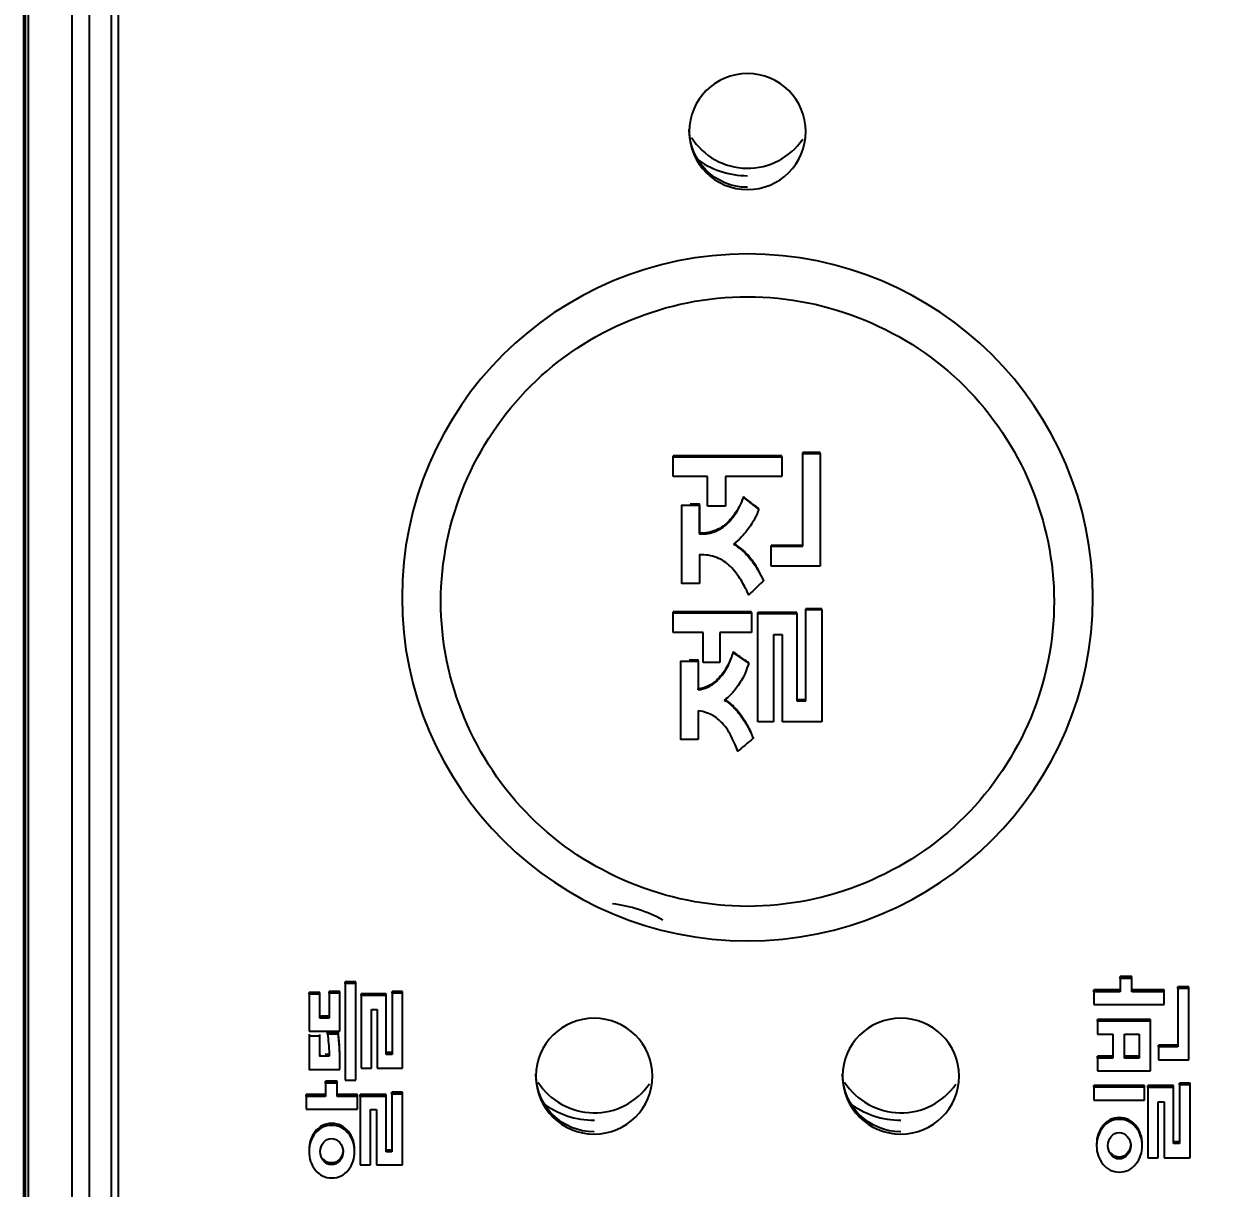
# Model space of a CAD drawing. Header units: millimetres. Extents: x 28 to 2974, y 8 to 3716.
# Drawn here: x 919.86 to 947.41, y 1231.41 to 1258.38 of the extents above; entities that cross this region are included whole.
import ezdxf

# ---------------------------------------------------------------- set-up
doc = ezdxf.new("R2010")
doc.units = ezdxf.units.MM
doc.layers.get('Defpoints').update_dxf_attribs({"linetype": 'CONTINUOUS'})
doc.layers.add('1LINE', color=7, linetype='CONTINUOUS')
doc.styles.add('Annotative', font='malgun.ttf')
doc.dimstyles.new('WOO', dxfattribs={"dimtxt": 20, "dimasz": 2, "dimexe": 1.25, "dimexo": 0.3, "dimgap": 1, "dimtad": 1, "dimdec": 1, "dimzin": 1, "dimdsep": 46, "dimtxsty": 'Annotative', "dimcen": 0, "dimclrd": 1, "dimclre": 1, "dimclrt": 2, "dimadec": 0, "dimazin": 0, "dimtfac": 1, "dimtdec": 1, "dimtofl": 0, "dimtmove": 0, "dimatfit": 3, "dimfxl": 0, "dimarcsym": 0})

# ---------------------------------------------------------------- blocks, each defined once
blk = doc.blocks.new('*D14')
at = {"layer": '1LINE', "color": 1, "lineweight": -2}
for p, q in [((919.938, 1293.155), (919.938, 1507.211)), ((1389.18, 1168.858), (1389.18, 1507.211)), ((921.938, 1505.961), (1387.18, 1505.961))]:
    blk.add_line(p, q, dxfattribs=at)
at = {"layer": '1LINE', "color": 1}
for points in [[(921.938, 1506.294), (921.938, 1505.627), (919.938, 1505.961)], [(1387.18, 1506.294), (1387.18, 1505.627), (1389.18, 1505.961)]]:
    blk.add_solid(points, dxfattribs=at)
at = {"layer": 'Defpoints', "color": 0}
for p in [(1389.18, 1505.961), (919.938, 1292.855), (1389.18, 1168.558)]:
    blk.add_point(p, dxfattribs=at)
at = {"layer": '1LINE', "color": 2, "insert": (1154.559, 1517.294), "char_height": 20, "attachment_point": 5, "style": 'Annotative'}
blk.add_mtext('469', dxfattribs=at)

msp = doc.modelspace()

# ---------------------------------------------------------------- linework, layer by layer
at = {"layer": '1LINE', "linetype": 'Continuous'}
for p, q in [((919.863, 1071.253), (919.863, 1294.559)), ((919.903, 1071.223), (919.903, 1293.064)), ((919.973, 1070.803), (919.973, 1292.645)), ((920.973, 1292.57), (920.973, 1070.7)), ((921.383, 1070.622), (921.383, 1266.047)), ((921.883, 1266.099), (921.883, 1070.674)), ((937.416, 1248.369), (934.904, 1248.369)), ((934.904, 1248.349), (934.904, 1248.369)), ((937.416, 1248.349), (937.416, 1248.369)), ((938.302, 1248.444), (937.903, 1248.444)), ((937.903, 1248.423), (937.903, 1248.444)), ((938.302, 1248.423), (938.302, 1248.444)), ((935.508, 1247.224), (935.508, 1247.25)), ((936.528, 1247.402), (936.528, 1247.422)), ((936.417, 1247.142), (936.417, 1247.163)), ((936.884, 1247.127), (936.884, 1247.145)), ((935.508, 1246.802), (935.508, 1246.781)), ((936.231, 1246.879), (936.231, 1246.9)), ((935.939, 1246.647), (935.939, 1246.668)), ((936.502, 1246.177), (936.502, 1246.198)), ((937.903, 1246.295), (937.168, 1246.295)), ((937.168, 1246.274), (937.168, 1246.295)), ((936.702, 1245.964), (936.702, 1245.984)), ((936.879, 1245.7), (936.879, 1245.721)), ((935.101, 1245.418), (935.101, 1245.444)), ((935.101, 1245.418), (935.101, 1245.413)), ((936.994, 1245.476), (936.994, 1245.497)), ((936.718, 1244.754), (934.904, 1244.754)), ((934.904, 1244.733), (934.904, 1244.754)), ((936.718, 1244.733), (936.718, 1244.754)), ((938.342, 1244.829), (937.974, 1244.829)), ((937.974, 1244.808), (937.974, 1244.829)), ((938.342, 1244.808), (938.342, 1244.829)), ((937.768, 1244.743), (936.864, 1244.743)), ((936.864, 1244.722), (936.864, 1244.743)), ((937.768, 1244.722), (937.768, 1244.743)), ((936.291, 1243.806), (936.291, 1243.827)), ((935.484, 1243.613), (935.484, 1243.631)), ((936.18, 1243.525), (936.18, 1243.546)), ((936.65, 1243.559), (936.65, 1243.577)), ((935.484, 1243.243), (935.484, 1243.222)), ((935.958, 1243.201), (935.958, 1243.222)), ((935.484, 1242.949), (935.484, 1242.97)), ((935.716, 1243.02), (935.716, 1243.041)), ((936.263, 1242.58), (936.263, 1242.601)), ((937.974, 1242.719), (937.768, 1242.719)), ((936.331, 1242.511), (936.331, 1242.532)), ((936.445, 1242.376), (936.445, 1242.396)), ((936.607, 1242.136), (936.607, 1242.157)), ((936.636, 1242.085), (936.636, 1242.106)), ((935.078, 1241.803), (935.078, 1241.821)), ((935.286, 1241.798), (935.283, 1241.798)), ((936.706, 1241.945), (936.706, 1241.966)), ((936.753, 1241.847), (936.753, 1241.826)), ((945.524, 1236.307), (945.255, 1236.307)), ((945.255, 1236.265), (945.255, 1236.307)), ((945.524, 1236.265), (945.255, 1236.265)), ((945.255, 1236.265), (945.255, 1235.957)), ((945.524, 1236.265), (945.524, 1236.307)), ((945.524, 1235.957), (945.524, 1236.265)), ((926.468, 1235.9), (926.468, 1235.941)), ((926.716, 1235.9), (926.716, 1235.941)), ((926.934, 1235.923), (926.934, 1235.965)), ((927.182, 1235.923), (927.182, 1235.965)), ((927.308, 1236.146), (927.308, 1236.188)), ((927.556, 1236.146), (927.556, 1236.188)), ((928.394, 1235.92), (928.394, 1235.962)), ((928.631, 1235.92), (928.631, 1235.962)), ((945.255, 1235.999), (944.643, 1235.999)), ((944.643, 1235.957), (944.643, 1235.999)), ((944.643, 1235.957), (944.643, 1235.661)), ((945.255, 1235.957), (944.643, 1235.957)), ((946.274, 1235.999), (945.524, 1235.999)), ((946.274, 1235.957), (945.524, 1235.957)), ((946.274, 1235.957), (946.274, 1235.999)), ((946.274, 1235.661), (946.274, 1235.957)), ((946.845, 1236.072), (946.586, 1236.072)), ((946.586, 1236.03), (946.586, 1236.072)), ((946.845, 1236.03), (946.586, 1236.03)), ((946.586, 1236.03), (946.586, 1234.678)), ((946.845, 1236.03), (946.845, 1236.072)), ((946.845, 1234.378), (946.845, 1236.03)), ((927.676, 1235.867), (927.676, 1235.909)), ((928.257, 1235.867), (928.257, 1235.909)), ((944.643, 1235.661), (946.274, 1235.661)), ((945.952, 1235.313), (944.725, 1235.313)), ((944.725, 1235.272), (944.725, 1235.313)), ((945.952, 1235.272), (944.725, 1235.272)), ((944.725, 1235.272), (944.725, 1234.976)), ((945.952, 1235.272), (945.952, 1235.313)), ((945.952, 1234.123), (945.952, 1235.272)), ((926.468, 1234.971), (926.468, 1234.93)), ((926.468, 1234.928), (926.468, 1234.93)), ((926.716, 1234.923), (926.716, 1234.924)), ((926.9, 1234.973), (926.9, 1235.015)), ((927.144, 1234.973), (927.144, 1235.015)), ((927.162, 1234.822), (927.162, 1234.864)), ((944.725, 1234.976), (945.086, 1234.976)), ((945.086, 1234.976), (945.086, 1234.419)), ((945.35, 1234.976), (945.69, 1234.976)), ((945.35, 1234.419), (945.35, 1234.976)), ((945.69, 1234.976), (945.69, 1234.419)), ((927.175, 1234.659), (927.175, 1234.701)), ((946.586, 1234.72), (946.143, 1234.72)), ((946.143, 1234.678), (946.143, 1234.72)), ((946.143, 1234.678), (946.143, 1234.378)), ((946.586, 1234.678), (946.143, 1234.678)), ((926.716, 1234.503), (926.716, 1234.461)), ((927.182, 1234.352), (927.182, 1234.393)), ((945.086, 1234.461), (944.725, 1234.461)), ((944.725, 1234.419), (944.725, 1234.461)), ((944.725, 1234.419), (944.725, 1234.123)), ((945.086, 1234.419), (944.725, 1234.419)), ((945.69, 1234.461), (945.35, 1234.461)), ((945.69, 1234.419), (945.35, 1234.419)), ((946.143, 1234.378), (946.845, 1234.378)), ((944.725, 1234.123), (945.952, 1234.123)), ((926.852, 1233.84), (926.852, 1233.882)), ((927.121, 1233.84), (927.121, 1233.882)), ((945.816, 1233.785), (944.643, 1233.785)), ((944.643, 1233.743), (944.643, 1233.785)), ((945.816, 1233.743), (944.643, 1233.743)), ((944.643, 1233.743), (944.643, 1233.449)), ((945.816, 1233.743), (945.816, 1233.785)), ((945.816, 1233.449), (945.816, 1233.743)), ((946.492, 1233.783), (945.895, 1233.783)), ((945.895, 1233.741), (945.895, 1233.783)), ((945.895, 1233.741), (945.895, 1232.112)), ((946.492, 1233.741), (945.895, 1233.741)), ((946.492, 1233.741), (946.492, 1233.783)), ((946.492, 1232.44), (946.492, 1233.741)), ((946.871, 1233.839), (946.63, 1233.839)), ((946.63, 1233.798), (946.63, 1233.839)), ((946.63, 1233.798), (946.63, 1232.44)), ((946.871, 1233.798), (946.63, 1233.798)), ((946.871, 1233.798), (946.871, 1233.839)), ((946.871, 1232.112), (946.871, 1233.798)), ((926.404, 1233.531), (926.404, 1233.573)), ((927.592, 1233.531), (927.592, 1233.573)), ((927.656, 1233.531), (927.656, 1233.573)), ((928.252, 1233.531), (928.252, 1233.573)), ((928.39, 1233.588), (928.39, 1233.63)), ((928.631, 1233.588), (928.631, 1233.63)), ((944.643, 1233.449), (945.816, 1233.449)), ((946.133, 1233.41), (946.272, 1233.41)), ((946.133, 1232.112), (946.133, 1233.41)), ((946.272, 1233.41), (946.272, 1232.112)), ((926.614, 1232.678), (926.614, 1232.72)), ((927.379, 1232.678), (927.379, 1232.72)), ((944.853, 1232.813), (944.853, 1232.855)), ((945.618, 1232.813), (945.618, 1232.855)), ((944.707, 1232.442), (944.707, 1232.378)), ((945.764, 1232.378), (945.764, 1232.442)), ((946.63, 1232.482), (946.492, 1232.482)), ((946.63, 1232.44), (946.492, 1232.44)), ((926.468, 1232.306), (926.468, 1232.242)), ((926.805, 1232.041), (926.805, 1232.082)), ((927.179, 1232.041), (927.179, 1232.082)), ((927.525, 1232.242), (927.525, 1232.306)), ((945.045, 1232.177), (945.045, 1232.219)), ((945.418, 1232.177), (945.418, 1232.219)), ((945.895, 1232.112), (946.133, 1232.112)), ((946.272, 1232.112), (946.871, 1232.112))]:
    msp.add_line(p, q, dxfattribs=at)
for centre, start, end in [((936.626, 1256.582), 212.7431, 325.4681), ((933.076, 1234.702), 212.6531, 325.3556), ((940.176, 1234.702), 212.7375, 325.2684)]:
    msp.add_arc(centre, 1.55, start, end, dxfattribs=at)
for centre, major_axis, start_param, end_param in [((936.626, 1256.824), (1.975, 0), 4.059239, 4.712393), ((933.096, 1234.786), (3.25, 0), 1.068146, 1.446708), ((933.076, 1234.945), (1.975, 0), 4.058945, 4.712393), ((940.176, 1234.945), (1.975, 0), 4.059239, 4.712393)]:
    msp.add_ellipse(centre, major_axis=major_axis, ratio=0.994522, start_param=start_param, end_param=end_param, dxfattribs=at)
for points, knots in [([(925.289, 1062.226), (923.207, 1064.56), (922.059, 1067.565), (922.059, 1070.686), (922.059, 1070.686), (922.059, 1266.111), (922.059, 1266.111), (922.059, 1279.985), (933.409, 1291.271), (961.31, 1291.271), (972.659, 1279.985), (972.659, 1266.111), (972.659, 1266.111), (972.659, 1070.686), (972.659, 1070.686)], [0, 0, 0, 0, 0.2, 0.2, 0.2, 0.4, 0.4, 0.4, 0.6, 0.6, 0.8, 0.8, 0.8, 1, 1, 1, 1]), ([(936.623, 1254.537), (935.877, 1254.537), (935.273, 1255.139), (935.273, 1256.622), (935.877, 1257.223), (937.369, 1257.223), (937.973, 1256.622), (937.973, 1255.139), (937.369, 1254.537), (936.623, 1254.537)], [0, 0, 0, 0, 0.25, 0.25, 0.5, 0.5, 0.75, 0.75, 1, 1, 1, 1]), ([(936.623, 1254.59), (935.877, 1254.59), (935.273, 1255.191), (935.273, 1255.933), (935.273, 1255.933), (935.273, 1255.934)], [0, 0, 0, 0, 0.999688, 0.999688, 1, 1, 1, 1]), ([(936.623, 1237.134), (932.204, 1237.134), (928.622, 1240.696), (928.622, 1249.484), (932.204, 1253.046), (941.041, 1253.046), (944.622, 1249.484), (944.622, 1240.696), (941.041, 1237.134), (936.623, 1237.134)], [0, 0, 0, 0, 0.25, 0.25, 0.5, 0.5, 0.75, 0.75, 1, 1, 1, 1]), ([(936.622, 1237.935), (938.498, 1237.935), (940.321, 1238.686), (942.97, 1241.324), (943.723, 1243.155), (943.722, 1246.841), (942.955, 1248.683), (940.336, 1251.29), (938.502, 1252.056), (934.751, 1252.058), (932.913, 1251.293), (930.291, 1248.686), (929.523, 1246.86), (929.522, 1243.135), (930.29, 1241.308), (932.908, 1238.702), (934.747, 1237.935), (936.622, 1237.935)], [0, 0, 0, 0, 0.125, 0.125, 0.25, 0.25, 0.375, 0.375, 0.5, 0.5, 0.625, 0.625, 0.75, 0.75, 0.875, 0.875, 1, 1, 1, 1]), ([(935.515, 1246.581), (935.511, 1246.581), (935.508, 1246.581), (935.508, 1246.581), (935.508, 1246.581), (935.508, 1247.25), (935.508, 1247.25), (935.508, 1247.25), (935.398, 1247.25), (935.293, 1247.25)], [0, 0, 0, 0, 0.126951, 0.126951, 0.126951, 0.70138, 0.70138, 0.70138, 1, 1, 1, 1]), ([(936.884, 1247.148), (936.883, 1247.148), (936.883, 1247.148), (936.88, 1247.15), (936.879, 1247.151), (936.87, 1247.158), (936.863, 1247.164), (936.827, 1247.192), (936.798, 1247.214), (936.712, 1247.28), (936.655, 1247.324), (936.583, 1247.38), (936.569, 1247.391), (936.548, 1247.407), (936.542, 1247.412), (936.534, 1247.418), (936.532, 1247.42), (936.529, 1247.422), (936.529, 1247.422), (936.528, 1247.422), (936.528, 1247.422), (936.528, 1247.422), (936.528, 1247.422), (936.528, 1247.422)], [0, 0, 0, 0, 0.003775, 0.003775, 0.018875, 0.018875, 0.079277, 0.079277, 0.320882, 0.320882, 0.804091, 0.804091, 0.924894, 0.924894, 0.978419, 0.978419, 0.996234, 0.996234, 0.998864, 0.998864, 0.99974, 0.99974, 1, 1, 1, 1]), ([(936.528, 1247.402), (936.528, 1247.402), (936.884, 1247.127), (936.884, 1247.127), (936.859, 1247.061), (936.831, 1246.994), (936.796, 1246.928)], [0, 0, 0, 0, 0.5, 0.5, 0.5, 1, 1, 1, 1]), ([(935.508, 1245.413), (935.508, 1245.413), (935.101, 1245.413), (935.101, 1245.413), (935.101, 1245.413), (935.101, 1247.229), (935.101, 1247.229), (935.101, 1247.229), (935.508, 1247.229), (935.508, 1247.229), (935.508, 1247.229), (935.508, 1246.56), (935.508, 1246.56), (935.508, 1246.56), (935.56, 1246.56), (935.56, 1246.56), (935.699, 1246.56), (935.826, 1246.59), (935.939, 1246.647)], [0, 0, 0, 0, 0.166667, 0.166667, 0.166667, 0.333333, 0.333333, 0.333333, 0.5, 0.5, 0.5, 0.666667, 0.666667, 0.666667, 0.833333, 0.833333, 0.833333, 1, 1, 1, 1]), ([(935.939, 1246.668), (935.826, 1246.61), (935.699, 1246.581), (935.56, 1246.581), (935.56, 1246.581), (935.56, 1246.581), (935.559, 1246.581)], [0, 0, 0, 0, 0.944008, 0.944008, 0.944008, 1, 1, 1, 1]), ([(935.955, 1245.995), (935.834, 1246.05), (935.702, 1246.078), (935.56, 1246.078), (935.56, 1246.078), (935.508, 1246.078), (935.508, 1246.078), (935.508, 1246.078), (935.508, 1245.413), (935.508, 1245.413)], [0, 0, 0, 0, 0.333333, 0.333333, 0.333333, 0.666667, 0.666667, 0.666667, 1, 1, 1, 1]), ([(936.704, 1245.201), (936.672, 1245.17), (936.65, 1245.15), (936.65, 1245.15), (936.608, 1245.25), (936.556, 1245.351), (936.496, 1245.453)], [0, 0, 0, 0, 0.2, 0.2, 0.2, 1, 1, 1, 1]), ([(936.65, 1243.58), (936.65, 1243.58), (936.649, 1243.58), (936.647, 1243.582), (936.645, 1243.583), (936.637, 1243.589), (936.63, 1243.594), (936.595, 1243.617), (936.567, 1243.636), (936.484, 1243.693), (936.429, 1243.732), (936.355, 1243.782), (936.337, 1243.795), (936.314, 1243.811), (936.309, 1243.814), (936.303, 1243.819), (936.3, 1243.82), (936.296, 1243.823), (936.293, 1243.825), (936.291, 1243.827), (936.291, 1243.827), (936.291, 1243.827)], [0, 0, 0, 0, 0.003612, 0.003612, 0.018058, 0.018058, 0.075845, 0.075845, 0.306992, 0.306992, 0.769285, 0.769285, 0.923045, 0.923045, 0.961485, 0.961485, 0.980705, 0.980705, 0.999925, 0.999925, 1, 1, 1, 1]), ([(936.291, 1243.806), (936.291, 1243.806), (936.65, 1243.559), (936.65, 1243.559), (936.627, 1243.496), (936.598, 1243.421), (936.565, 1243.334)], [0, 0, 0, 0, 0.5, 0.5, 0.5, 1, 1, 1, 1]), ([(935.078, 1243.536), (935.078, 1243.585), (935.078, 1243.613), (935.078, 1243.613), (935.078, 1243.613), (935.484, 1243.613), (935.484, 1243.613), (935.484, 1243.613), (935.484, 1243.589), (935.484, 1243.549)], [0, 0, 0, 0, 0.094432, 0.094432, 0.094432, 0.854062, 0.854062, 0.854062, 1, 1, 1, 1]), ([(935.283, 1241.798), (935.18, 1241.798), (935.078, 1241.798), (935.078, 1241.798), (935.078, 1241.798), (935.078, 1243.19), (935.078, 1243.536)], [0, 0, 0, 0, 0.364641, 0.364641, 0.364641, 1, 1, 1, 1]), ([(935.484, 1243.634), (935.484, 1243.634), (935.484, 1243.634), (935.484, 1243.634), (935.484, 1243.634), (935.484, 1243.634), (935.484, 1243.634), (935.483, 1243.634), (935.483, 1243.634), (935.48, 1243.634), (935.479, 1243.634), (935.42, 1243.634), (935.363, 1243.634), (935.295, 1243.634), (935.284, 1243.634), (935.273, 1243.634)], [0, 0, 0, 0, 0.000131, 0.000131, 0.000526, 0.000526, 0.00369, 0.00369, 0.010018, 0.010018, 0.035329, 0.035329, 0.845274, 0.845274, 1, 1, 1, 1]), ([(936.636, 1242.106), (936.634, 1242.11), (936.631, 1242.115), (936.626, 1242.123), (936.624, 1242.128), (936.617, 1242.14), (936.612, 1242.149), (936.607, 1242.157)], [0, 0, 0, 0, 0.256592, 0.256592, 0.513183, 0.513183, 1, 1, 1, 1]), ([(936.697, 1241.779), (936.597, 1241.695), (936.397, 1241.527), (936.397, 1241.527), (936.363, 1241.624), (936.313, 1241.739), (936.247, 1241.873)], [0, 0, 0, 0, 0.428571, 0.428571, 0.428571, 1, 1, 1, 1]), ([(936.752, 1241.828), (936.752, 1241.827), (936.752, 1241.826), (936.753, 1241.826), (936.753, 1241.826), (936.73, 1241.807), (936.697, 1241.779)], [0, 0, 0, 0, 0.033717, 0.033717, 0.033717, 1, 1, 1, 1]), ([(933.073, 1232.658), (932.327, 1232.658), (931.722, 1233.259), (931.722, 1234.742), (932.327, 1235.343), (933.818, 1235.343), (934.422, 1234.742), (934.422, 1233.259), (933.818, 1232.658), (933.073, 1232.658)], [0, 0, 0, 0, 0.25, 0.25, 0.5, 0.5, 0.75, 0.75, 1, 1, 1, 1]), ([(940.172, 1232.658), (939.427, 1232.658), (938.823, 1233.26), (938.823, 1234.743), (939.427, 1235.344), (940.918, 1235.344), (941.522, 1234.743), (941.522, 1233.26), (940.918, 1232.658), (940.172, 1232.658)], [0, 0, 0, 0, 0.25, 0.25, 0.5, 0.5, 0.75, 0.75, 1, 1, 1, 1]), ([(926.472, 1234.93), (926.47, 1234.93), (926.468, 1234.93), (926.468, 1234.93), (926.468, 1234.93), (926.468, 1234.158), (926.468, 1234.158), (926.468, 1234.158), (927.182, 1234.158), (927.182, 1234.158)], [0, 0, 0, 0, 0.033022, 0.033022, 0.033022, 0.516511, 0.516511, 0.516511, 1, 1, 1, 1]), ([(926.716, 1234.924), (926.716, 1234.928), (926.716, 1234.93), (926.716, 1234.93), (926.716, 1234.93), (926.501, 1234.93), (926.472, 1234.93)], [0, 0, 0, 0, 0.066249, 0.066249, 0.066249, 1, 1, 1, 1]), ([(927.182, 1234.32), (927.182, 1234.341), (927.182, 1234.366), (927.182, 1234.514), (927.179, 1234.617), (927.175, 1234.701)], [0, 0, 0, 0, 0.185565, 0.185565, 1, 1, 1, 1]), ([(927.182, 1234.158), (927.182, 1234.167), (927.182, 1234.231), (927.182, 1234.472), (927.179, 1234.575), (927.175, 1234.659)], [0, 0, 0, 0, 0.5, 0.5, 1, 1, 1, 1]), ([(926.842, 1234.461), (926.782, 1234.461), (926.716, 1234.461), (926.716, 1234.461), (926.716, 1234.461), (926.716, 1234.466), (926.716, 1234.474)], [0, 0, 0, 0, 0.846501, 0.846501, 0.846501, 1, 1, 1, 1]), ([(933.073, 1232.71), (932.327, 1232.71), (931.722, 1233.312), (931.722, 1234.053), (931.722, 1234.054), (931.722, 1234.054)], [0, 0, 0, 0, 0.999438, 0.999438, 1, 1, 1, 1]), ([(940.173, 1232.711), (939.427, 1232.711), (938.823, 1233.312), (938.823, 1234.054), (938.823, 1234.054), (938.823, 1234.055)], [0, 0, 0, 0, 0.999625, 0.999625, 1, 1, 1, 1]), ([(945.618, 1232.855), (945.519, 1232.978), (945.392, 1233.04), (945.078, 1233.04), (944.951, 1232.978), (944.853, 1232.855)], [0, 0, 0, 0, 0.5, 0.5, 1, 1, 1, 1]), ([(945.618, 1232.813), (945.519, 1232.936), (945.392, 1232.998), (945.078, 1232.998), (944.951, 1232.936), (944.853, 1232.813)], [0, 0, 0, 0, 0.5, 0.5, 1, 1, 1, 1]), ([(926.614, 1232.72), (926.516, 1232.596), (926.468, 1232.455), (926.468, 1232.295), (926.468, 1232.294), (926.468, 1232.294)], [0, 0, 0, 0, 0.998442, 0.998442, 1, 1, 1, 1]), ([(926.614, 1232.678), (926.516, 1232.555), (926.468, 1232.413), (926.468, 1232.094), (926.516, 1231.953), (926.614, 1231.83)], [0, 0, 0, 0, 0.5, 0.5, 1, 1, 1, 1]), ([(927.379, 1232.72), (927.279, 1232.842), (927.153, 1232.904), (926.838, 1232.904), (926.711, 1232.842), (926.614, 1232.72)], [0, 0, 0, 0, 0.5, 0.5, 1, 1, 1, 1]), ([(927.379, 1232.678), (927.279, 1232.801), (927.153, 1232.862), (926.838, 1232.862), (926.711, 1232.801), (926.614, 1232.678)], [0, 0, 0, 0, 0.5, 0.5, 1, 1, 1, 1]), ([(927.525, 1232.293), (927.525, 1232.294), (927.525, 1232.294), (927.525, 1232.455), (927.476, 1232.596), (927.379, 1232.72)], [0, 0, 0, 0, 0.002896, 0.002896, 1, 1, 1, 1]), ([(927.379, 1231.831), (927.476, 1231.954), (927.525, 1232.096), (927.525, 1232.413), (927.476, 1232.555), (927.379, 1232.678)], [0, 0, 0, 0, 0.5, 0.5, 1, 1, 1, 1]), ([(944.853, 1232.855), (944.756, 1232.731), (944.707, 1232.59), (944.707, 1232.431), (944.707, 1232.431), (944.707, 1232.431)], [0, 0, 0, 0, 0.999811, 0.999811, 1, 1, 1, 1]), ([(944.853, 1232.813), (944.756, 1232.689), (944.707, 1232.548), (944.707, 1232.23), (944.756, 1232.089), (944.853, 1231.965)], [0, 0, 0, 0, 0.5, 0.5, 1, 1, 1, 1]), ([(945.044, 1232.602), (945.094, 1232.663), (945.156, 1232.695), (945.303, 1232.695), (945.366, 1232.663), (945.418, 1232.602)], [0, 0, 0, 0, 0.5, 0.5, 1, 1, 1, 1]), ([(945.764, 1232.43), (945.764, 1232.43), (945.764, 1232.43), (945.764, 1232.59), (945.715, 1232.731), (945.618, 1232.855)], [0, 0, 0, 0, 0.002463, 0.002463, 1, 1, 1, 1]), ([(945.619, 1231.967), (945.715, 1232.091), (945.764, 1232.232), (945.764, 1232.548), (945.715, 1232.689), (945.618, 1232.813)], [0, 0, 0, 0, 0.5, 0.5, 1, 1, 1, 1]), ([(926.805, 1232.041), (926.754, 1232.103), (926.729, 1232.173), (926.729, 1232.333), (926.754, 1232.404), (926.805, 1232.466)], [0, 0, 0, 0, 0.5, 0.5, 1, 1, 1, 1]), ([(927.179, 1232.466), (927.233, 1232.404), (927.259, 1232.333), (927.259, 1232.173), (927.233, 1232.103), (927.179, 1232.041)], [0, 0, 0, 0, 0.5, 0.5, 1, 1, 1, 1]), ([(945.045, 1232.177), (944.994, 1232.239), (944.969, 1232.31), (944.969, 1232.469), (944.994, 1232.54), (945.044, 1232.602)], [0, 0, 0, 0, 0.5, 0.5, 1, 1, 1, 1]), ([(945.418, 1232.602), (945.473, 1232.54), (945.498, 1232.469), (945.498, 1232.31), (945.473, 1232.239), (945.418, 1232.177)], [0, 0, 0, 0, 0.5, 0.5, 1, 1, 1, 1]), ([(927.179, 1232.082), (927.127, 1232.02), (927.064, 1231.99), (926.918, 1231.99), (926.857, 1232.02), (926.805, 1232.082)], [0, 0, 0, 0, 0.5, 0.5, 1, 1, 1, 1]), ([(945.418, 1232.219), (945.366, 1232.156), (945.303, 1232.126), (945.158, 1232.126), (945.097, 1232.156), (945.045, 1232.219)], [0, 0, 0, 0, 0.5, 0.5, 1, 1, 1, 1]), ([(945.418, 1232.177), (945.366, 1232.115), (945.303, 1232.084), (945.158, 1232.084), (945.097, 1232.115), (945.045, 1232.177)], [0, 0, 0, 0, 0.5, 0.5, 1, 1, 1, 1]), ([(926.614, 1231.83), (926.711, 1231.707), (926.838, 1231.645), (927.155, 1231.645), (927.283, 1231.707), (927.379, 1231.831)], [0, 0, 0, 0, 0.5, 0.5, 1, 1, 1, 1]), ([(927.179, 1232.041), (927.127, 1231.979), (927.064, 1231.948), (926.918, 1231.948), (926.857, 1231.979), (926.805, 1232.041)], [0, 0, 0, 0, 0.5, 0.5, 1, 1, 1, 1]), ([(944.853, 1231.965), (944.951, 1231.842), (945.078, 1231.781), (945.394, 1231.781), (945.521, 1231.842), (945.619, 1231.967)], [0, 0, 0, 0, 0.5, 0.5, 1, 1, 1, 1])]:
    msp.add_open_spline(points, degree=3, knots=knots, dxfattribs=at)
for points in [[(934.904, 1248.349), (935.741, 1248.349), (936.579, 1248.349), (937.416, 1248.349)], [(934.904, 1247.892), (934.904, 1248.044), (934.904, 1248.196), (934.904, 1248.349)], [(937.416, 1248.349), (937.416, 1248.196), (937.416, 1248.044), (937.416, 1247.892)], [(937.903, 1248.423), (938.036, 1248.423), (938.169, 1248.423), (938.302, 1248.423)], [(937.903, 1246.274), (937.903, 1246.99), (937.903, 1247.707), (937.903, 1248.423)], [(938.302, 1248.423), (938.302, 1247.555), (938.302, 1246.687), (938.302, 1245.818)], [(935.698, 1247.892), (935.433, 1247.892), (935.169, 1247.892), (934.904, 1247.892)], [(935.698, 1247.201), (935.698, 1247.431), (935.698, 1247.662), (935.698, 1247.892)], [(936.117, 1247.892), (936.117, 1247.662), (936.117, 1247.431), (936.117, 1247.201)], [(937.416, 1247.892), (936.983, 1247.892), (936.55, 1247.892), (936.117, 1247.892)], [(936.528, 1247.422), (936.496, 1247.325), (936.459, 1247.239), (936.417, 1247.163)], [(936.417, 1247.142), (936.459, 1247.218), (936.496, 1247.304), (936.528, 1247.402)], [(936.117, 1247.201), (935.977, 1247.201), (935.837, 1247.201), (935.698, 1247.201)], [(936.417, 1247.163), (936.375, 1247.087), (936.313, 1246.999), (936.231, 1246.9)], [(936.231, 1246.879), (936.313, 1246.978), (936.375, 1247.066), (936.417, 1247.142)], [(936.231, 1246.9), (936.15, 1246.803), (936.052, 1246.726), (935.939, 1246.668)], [(935.939, 1246.647), (936.052, 1246.705), (936.15, 1246.782), (936.231, 1246.879)], [(936.642, 1246.683), (936.616, 1246.646), (936.589, 1246.611), (936.562, 1246.578)], [(936.796, 1246.928), (936.762, 1246.862), (936.711, 1246.779), (936.642, 1246.683)], [(935.559, 1246.581), (935.555, 1246.581), (935.528, 1246.581), (935.515, 1246.581)], [(936.478, 1246.486), (936.421, 1246.428), (936.363, 1246.374), (936.302, 1246.321)], [(936.562, 1246.578), (936.534, 1246.545), (936.507, 1246.515), (936.478, 1246.486)], [(936.302, 1246.321), (936.369, 1246.284), (936.435, 1246.237), (936.502, 1246.177)], [(936.502, 1246.198), (936.439, 1246.254), (936.377, 1246.299), (936.315, 1246.334)], [(936.702, 1245.984), (936.636, 1246.068), (936.569, 1246.14), (936.502, 1246.198)], [(936.502, 1246.177), (936.569, 1246.119), (936.636, 1246.047), (936.702, 1245.964)], [(937.168, 1245.818), (937.168, 1245.97), (937.168, 1246.122), (937.168, 1246.274)], [(937.168, 1246.274), (937.413, 1246.274), (937.658, 1246.274), (937.903, 1246.274)], [(936.259, 1245.775), (936.177, 1245.867), (936.076, 1245.94), (935.955, 1245.995)], [(936.879, 1245.721), (936.834, 1245.805), (936.775, 1245.892), (936.702, 1245.984)], [(936.702, 1245.964), (936.775, 1245.871), (936.834, 1245.784), (936.879, 1245.7)], [(936.496, 1245.453), (936.435, 1245.554), (936.357, 1245.662), (936.259, 1245.775)], [(936.994, 1245.497), (936.962, 1245.562), (936.924, 1245.637), (936.879, 1245.721)], [(936.879, 1245.7), (936.924, 1245.616), (936.962, 1245.541), (936.994, 1245.476)], [(938.302, 1245.818), (937.924, 1245.818), (937.546, 1245.818), (937.168, 1245.818)], [(936.994, 1245.476), (936.994, 1245.476), (936.8, 1245.293), (936.704, 1245.201)], [(937.974, 1244.808), (938.096, 1244.808), (938.219, 1244.808), (938.342, 1244.808)], [(937.974, 1242.698), (937.974, 1243.401), (937.974, 1244.105), (937.974, 1244.808)], [(938.342, 1244.808), (938.342, 1243.941), (938.342, 1243.074), (938.342, 1242.207)], [(934.904, 1244.278), (934.904, 1244.43), (934.904, 1244.581), (934.904, 1244.733)], [(934.904, 1244.733), (935.509, 1244.733), (936.113, 1244.733), (936.718, 1244.733)], [(936.718, 1244.733), (936.718, 1244.581), (936.718, 1244.43), (936.718, 1244.278)], [(936.864, 1242.207), (936.864, 1243.045), (936.864, 1243.883), (936.864, 1244.722)], [(936.864, 1244.722), (937.165, 1244.722), (937.467, 1244.722), (937.768, 1244.722)], [(937.768, 1244.722), (937.768, 1244.047), (937.768, 1243.373), (937.768, 1242.698)], [(935.599, 1244.278), (935.368, 1244.278), (935.136, 1244.278), (934.904, 1244.278)], [(935.599, 1243.586), (935.599, 1243.817), (935.599, 1244.047), (935.599, 1244.278)], [(935.982, 1244.278), (935.982, 1244.047), (935.982, 1243.817), (935.982, 1243.586)], [(936.718, 1244.278), (936.472, 1244.278), (936.227, 1244.278), (935.982, 1244.278)], [(937.432, 1244.227), (937.364, 1244.227), (937.295, 1244.227), (937.227, 1244.227)], [(937.227, 1244.227), (937.227, 1243.553), (937.227, 1242.88), (937.227, 1242.207)], [(937.432, 1242.207), (937.432, 1242.88), (937.432, 1243.553), (937.432, 1244.227)], [(936.291, 1243.827), (936.267, 1243.745), (936.23, 1243.652), (936.18, 1243.546)], [(936.18, 1243.525), (936.23, 1243.631), (936.267, 1243.725), (936.291, 1243.806)], [(935.484, 1243.549), (935.484, 1243.451), (935.484, 1243.26), (935.484, 1243.12)], [(935.982, 1243.586), (935.855, 1243.586), (935.727, 1243.586), (935.599, 1243.586)], [(936.18, 1243.546), (936.13, 1243.44), (936.056, 1243.332), (935.958, 1243.222)], [(935.958, 1243.201), (936.056, 1243.311), (936.13, 1243.419), (936.18, 1243.525)], [(935.484, 1243.12), (935.484, 1243.022), (935.484, 1242.949), (935.484, 1242.949)], [(935.958, 1243.222), (935.89, 1243.143), (935.809, 1243.083), (935.716, 1243.041)], [(935.716, 1243.02), (935.809, 1243.062), (935.89, 1243.122), (935.958, 1243.201)], [(936.565, 1243.334), (936.532, 1243.248), (936.479, 1243.152), (936.405, 1243.047)], [(935.716, 1243.041), (935.622, 1243), (935.545, 1242.976), (935.484, 1242.97)], [(935.484, 1242.949), (935.545, 1242.955), (935.622, 1242.979), (935.716, 1243.02)], [(936.237, 1242.843), (936.181, 1242.786), (936.13, 1242.742), (936.085, 1242.714)], [(936.322, 1242.938), (936.294, 1242.904), (936.266, 1242.872), (936.237, 1242.843)], [(936.405, 1243.047), (936.377, 1243.008), (936.35, 1242.972), (936.322, 1242.938)], [(936.085, 1242.714), (936.143, 1242.683), (936.203, 1242.638), (936.263, 1242.58)], [(936.263, 1242.601), (936.208, 1242.654), (936.153, 1242.696), (936.099, 1242.727)], [(936.331, 1242.532), (936.308, 1242.556), (936.286, 1242.579), (936.263, 1242.601)], [(936.263, 1242.58), (936.286, 1242.559), (936.308, 1242.535), (936.331, 1242.511)], [(937.768, 1242.698), (937.837, 1242.698), (937.905, 1242.698), (937.974, 1242.698)], [(935.72, 1242.403), (935.623, 1242.44), (935.545, 1242.46), (935.484, 1242.462)], [(935.484, 1242.462), (935.484, 1242.462), (935.484, 1241.798), (935.484, 1241.798)], [(935.998, 1242.219), (935.909, 1242.305), (935.816, 1242.367), (935.72, 1242.403)], [(936.445, 1242.396), (936.407, 1242.446), (936.369, 1242.491), (936.331, 1242.532)], [(936.331, 1242.511), (936.369, 1242.47), (936.407, 1242.425), (936.445, 1242.376)], [(936.607, 1242.157), (936.563, 1242.231), (936.509, 1242.311), (936.445, 1242.396)], [(936.445, 1242.376), (936.509, 1242.29), (936.563, 1242.21), (936.607, 1242.136)], [(936.247, 1241.873), (936.181, 1242.007), (936.098, 1242.122), (935.998, 1242.219)], [(936.607, 1242.136), (936.617, 1242.119), (936.627, 1242.102), (936.636, 1242.085)], [(936.706, 1241.966), (936.685, 1242.012), (936.662, 1242.059), (936.636, 1242.106)], [(936.636, 1242.085), (936.662, 1242.038), (936.685, 1241.991), (936.706, 1241.945)], [(937.227, 1242.207), (937.106, 1242.207), (936.985, 1242.207), (936.864, 1242.207)], [(938.342, 1242.207), (938.039, 1242.207), (937.735, 1242.207), (937.432, 1242.207)], [(935.484, 1241.798), (935.484, 1241.798), (935.386, 1241.798), (935.286, 1241.798)], [(936.752, 1241.849), (936.739, 1241.887), (936.723, 1241.927), (936.706, 1241.966)], [(936.706, 1241.945), (936.723, 1241.906), (936.739, 1241.867), (936.752, 1241.828)], [(926.716, 1235.941), (926.634, 1235.941), (926.551, 1235.941), (926.468, 1235.941)], [(927.182, 1235.965), (927.1, 1235.965), (927.017, 1235.965), (926.934, 1235.965)], [(927.556, 1236.188), (927.473, 1236.188), (927.391, 1236.188), (927.308, 1236.188)], [(927.556, 1236.146), (927.473, 1236.146), (927.391, 1236.146), (927.308, 1236.146)], [(927.308, 1236.146), (927.308, 1235.4), (927.308, 1234.653), (927.308, 1233.906)], [(927.556, 1233.906), (927.556, 1234.653), (927.556, 1235.4), (927.556, 1236.146)], [(928.631, 1235.962), (928.552, 1235.962), (928.473, 1235.962), (928.394, 1235.962)], [(926.468, 1235.9), (926.468, 1235.614), (926.468, 1235.329), (926.468, 1235.044)], [(926.716, 1235.9), (926.634, 1235.9), (926.551, 1235.9), (926.468, 1235.9)], [(926.716, 1235.348), (926.716, 1235.532), (926.716, 1235.716), (926.716, 1235.9)], [(927.182, 1235.923), (927.1, 1235.923), (927.017, 1235.923), (926.934, 1235.923)], [(926.934, 1235.923), (926.934, 1235.731), (926.934, 1235.539), (926.934, 1235.348)], [(927.182, 1235.044), (927.182, 1235.337), (927.182, 1235.63), (927.182, 1235.923)], [(928.257, 1235.909), (928.064, 1235.909), (927.87, 1235.909), (927.676, 1235.909)], [(927.676, 1235.867), (927.676, 1235.307), (927.676, 1234.747), (927.676, 1234.186)], [(928.257, 1235.867), (928.064, 1235.867), (927.87, 1235.867), (927.676, 1235.867)], [(928.257, 1234.504), (928.257, 1234.958), (928.257, 1235.413), (928.257, 1235.867)], [(928.631, 1235.92), (928.552, 1235.92), (928.473, 1235.92), (928.394, 1235.92)], [(928.394, 1235.92), (928.394, 1235.448), (928.394, 1234.976), (928.394, 1234.504)], [(928.631, 1234.186), (928.631, 1234.764), (928.631, 1235.342), (928.631, 1235.92)], [(926.934, 1235.389), (926.861, 1235.389), (926.789, 1235.389), (926.716, 1235.389)], [(927.914, 1235.546), (927.959, 1235.546), (928.005, 1235.546), (928.05, 1235.546)], [(927.914, 1234.186), (927.914, 1234.639), (927.914, 1235.093), (927.914, 1235.546)], [(928.05, 1235.546), (928.05, 1235.093), (928.05, 1234.639), (928.05, 1234.186)], [(926.934, 1235.348), (926.861, 1235.348), (926.789, 1235.348), (926.716, 1235.348)], [(926.468, 1235.044), (926.706, 1235.044), (926.944, 1235.044), (927.182, 1235.044)], [(926.716, 1234.516), (926.716, 1234.586), (926.716, 1234.914), (926.716, 1234.965)], [(926.716, 1234.474), (926.716, 1234.544), (926.716, 1234.872), (926.716, 1234.923)], [(927.144, 1235.015), (927.144, 1235.015), (926.9, 1235.015), (926.9, 1235.015)], [(927.144, 1234.973), (927.144, 1234.973), (926.9, 1234.973), (926.9, 1234.973)], [(926.9, 1234.973), (926.905, 1234.941), (926.909, 1234.9), (926.913, 1234.85)], [(926.913, 1234.85), (926.916, 1234.802), (926.92, 1234.757), (926.924, 1234.717)], [(927.162, 1234.864), (927.157, 1234.925), (927.151, 1234.976), (927.144, 1235.015)], [(927.162, 1234.822), (927.157, 1234.884), (927.151, 1234.934), (927.144, 1234.973)], [(927.175, 1234.701), (927.171, 1234.749), (927.167, 1234.804), (927.162, 1234.864)], [(926.924, 1234.717), (926.928, 1234.661), (926.932, 1234.604), (926.933, 1234.549)], [(927.175, 1234.659), (927.171, 1234.708), (927.167, 1234.762), (927.162, 1234.822)], [(926.934, 1234.503), (926.934, 1234.503), (926.89, 1234.503), (926.842, 1234.503)], [(926.934, 1234.461), (926.934, 1234.461), (926.89, 1234.461), (926.842, 1234.461)], [(926.933, 1234.549), (926.933, 1234.493), (926.934, 1234.464), (926.934, 1234.461)], [(928.394, 1234.546), (928.348, 1234.546), (928.303, 1234.546), (928.257, 1234.546)], [(928.394, 1234.504), (928.348, 1234.504), (928.303, 1234.504), (928.257, 1234.504)], [(927.676, 1234.186), (927.755, 1234.186), (927.835, 1234.186), (927.914, 1234.186)], [(928.05, 1234.186), (928.244, 1234.186), (928.437, 1234.186), (928.631, 1234.186)], [(927.121, 1233.882), (927.031, 1233.882), (926.942, 1233.882), (926.852, 1233.882)], [(926.852, 1233.84), (926.852, 1233.737), (926.852, 1233.634), (926.852, 1233.531)], [(927.121, 1233.84), (927.031, 1233.84), (926.942, 1233.84), (926.852, 1233.84)], [(927.121, 1233.531), (927.121, 1233.634), (927.121, 1233.737), (927.121, 1233.84)], [(927.308, 1233.906), (927.391, 1233.906), (927.473, 1233.906), (927.556, 1233.906)], [(926.852, 1233.573), (926.703, 1233.573), (926.554, 1233.573), (926.404, 1233.573)], [(926.404, 1233.531), (926.404, 1233.433), (926.404, 1233.334), (926.404, 1233.236)], [(926.852, 1233.531), (926.703, 1233.531), (926.554, 1233.531), (926.404, 1233.531)], [(927.592, 1233.573), (927.435, 1233.573), (927.278, 1233.573), (927.121, 1233.573)], [(927.592, 1233.531), (927.435, 1233.531), (927.278, 1233.531), (927.121, 1233.531)], [(927.592, 1233.236), (927.592, 1233.334), (927.592, 1233.433), (927.592, 1233.531)], [(928.252, 1233.573), (928.053, 1233.573), (927.855, 1233.573), (927.656, 1233.573)], [(927.656, 1233.531), (927.656, 1233.003), (927.656, 1232.474), (927.656, 1231.945)], [(928.252, 1233.531), (928.053, 1233.531), (927.855, 1233.531), (927.656, 1233.531)], [(928.252, 1232.249), (928.252, 1232.676), (928.252, 1233.104), (928.252, 1233.531)], [(928.631, 1233.63), (928.55, 1233.63), (928.47, 1233.63), (928.39, 1233.63)], [(928.631, 1233.588), (928.55, 1233.588), (928.47, 1233.588), (928.39, 1233.588)], [(928.39, 1233.588), (928.39, 1233.142), (928.39, 1232.695), (928.39, 1232.249)], [(928.631, 1231.945), (928.631, 1232.493), (928.631, 1233.04), (928.631, 1233.588)], [(926.404, 1233.236), (926.8, 1233.236), (927.196, 1233.236), (927.592, 1233.236)], [(927.894, 1233.226), (927.94, 1233.226), (927.986, 1233.226), (928.032, 1233.226)], [(927.894, 1231.945), (927.894, 1232.372), (927.894, 1232.799), (927.894, 1233.226)], [(928.032, 1233.226), (928.032, 1232.799), (928.032, 1232.372), (928.032, 1231.945)], [(926.805, 1232.466), (926.855, 1232.528), (926.916, 1232.559), (926.99, 1232.559)], [(926.99, 1232.559), (927.064, 1232.559), (927.127, 1232.528), (927.179, 1232.466)], [(945.498, 1232.431), (945.498, 1232.351), (945.473, 1232.281), (945.418, 1232.219)], [(927.259, 1232.295), (927.259, 1232.215), (927.232, 1232.145), (927.179, 1232.082)], [(928.39, 1232.29), (928.344, 1232.29), (928.298, 1232.29), (928.252, 1232.29)], [(928.39, 1232.249), (928.344, 1232.249), (928.298, 1232.249), (928.252, 1232.249)], [(927.656, 1231.945), (927.735, 1231.945), (927.815, 1231.945), (927.894, 1231.945)], [(928.032, 1231.945), (928.231, 1231.945), (928.431, 1231.945), (928.631, 1231.945)]]:
    msp.add_open_spline(points, degree=3, dxfattribs=at)

# ---------------------------------------------------------------- dimensions: what is measured, and where the dimension line sits
at = {"layer": '1LINE'}
dim = msp.add_linear_dim(base=(1389.18, 1505.961), p1=(919.938, 1292.855), p2=(1389.18, 1168.558), dimstyle='WOO', override={"dimdec": 0}, dxfattribs=at)
dim.commit()
dim.dimension.update_dxf_attribs({"geometry": '*D14', "text_midpoint": (1154.559, 1517.294)})

doc.saveas('drawing.dxf')
